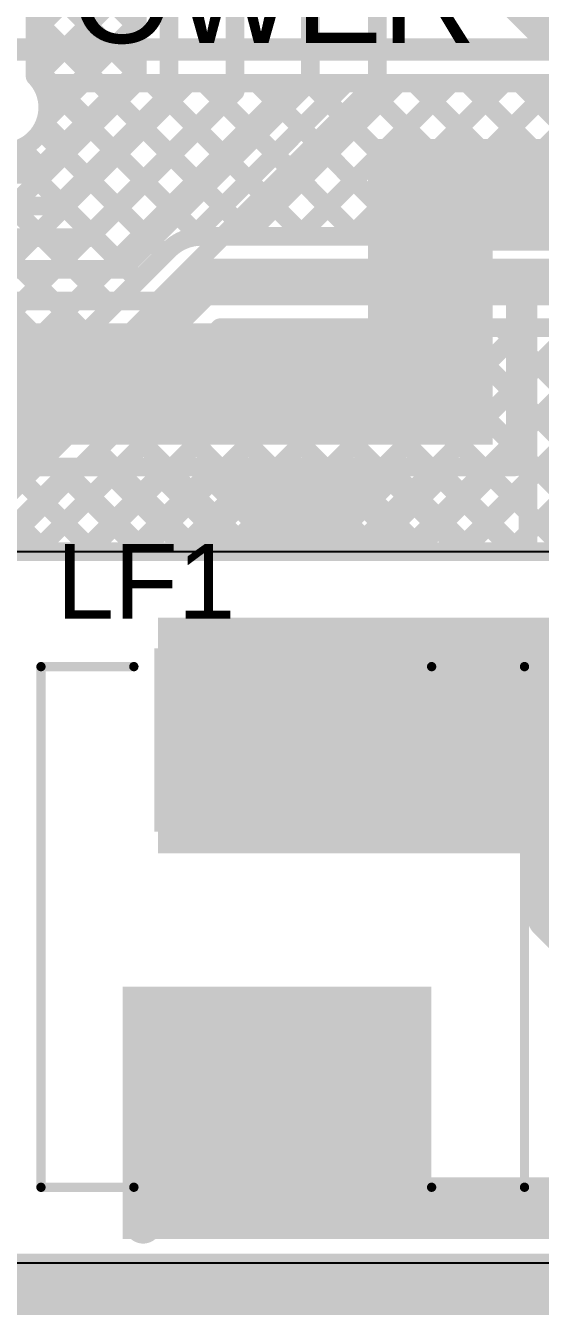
# Model space of a CAD drawing. Header units: millimetres. Extents: x -0.33 to 3.26, y -0.12 to 2.83.
# Drawn here: x 2.429 to 2.706, y 0.249 to 0.937 of the extents above; entities that cross this region are included whole.
import ezdxf

# ---------------------------------------------------------------- set-up
doc = ezdxf.new("R2010")
doc.units = ezdxf.units.MM
doc.header["$MEASUREMENT"] = 0
for name, color, linetype in [('BottomLayer', 5, 'Continuous'), ('TopLayer', 1, 'Continuous'), ('TopOverlay', 2, 'Continuous'), ('TopPaste', 8, 'Continuous'), ('TopSolder', 216, 'Continuous'), ('ViaHoleLayer', 16, 'Continuous')]:
    doc.layers.add(name, color=color, linetype=linetype)
doc.styles.add('Arial', font='', dxfattribs={"height": 0.2})
doc.styles.get('Arial').set_extended_font_data('Arial')

# ---------------------------------------------------------------- blocks, each defined once
blk = doc.blocks.new('HCM0703_3R3_R_1')
at = {"layer": 'TopLayer'}
for points in [[(-0.14567, 0.06496), (-0.05512, 0.06496), (-0.05512, -0.06496), (-0.14567, -0.06496)], [(0.05512, 0.06496), (0.14567, 0.06496), (0.14567, -0.06496), (0.05512, -0.06496)]]:
    blk.add_hatch(color=1, dxfattribs=at).paths.add_polyline_path(points)
at = {"layer": 'TopPaste'}
for points in [[(-0.14567, 0.06496), (-0.05512, 0.06496), (-0.05512, -0.06496), (-0.14567, -0.06496)], [(0.05512, 0.06496), (0.14567, 0.06496), (0.14567, -0.06496), (0.05512, -0.06496)]]:
    blk.add_hatch(color=8, dxfattribs=at).paths.add_polyline_path(points)
at = {"layer": 'TopSolder'}
for points in [[(-0.14967, 0.06896), (-0.05112, 0.06896), (-0.05112, -0.06896), (-0.14967, -0.06896)], [(0.05112, 0.06896), (0.14967, 0.06896), (0.14967, -0.06896), (0.05112, -0.06896)]]:
    blk.add_hatch(color=216, dxfattribs=at).paths.add_polyline_path(points)
at = {"layer": 'TopOverlay', "const_width": 0.005}
for points in [[(-0.13976, 0.12992), (0.13976, 0.12992)], [(-0.13976, 0.12992), (-0.13976, 0.08)], [(0.13976, 0.12992), (0.13976, 0.08)], [(-0.13976, -0.08), (-0.13976, -0.12992)], [(0.13976, -0.08), (0.13976, -0.12992)], [(-0.13976, -0.12992), (0.13976, -0.12992)]]:
    blk.add_lwpolyline(points, dxfattribs=at)
at = {"layer": 'TopOverlay'}
for points, const_width in [([(-0.14101, 0.12992, 1), (-0.13851, 0.12992, 1)], 0.0025), ([(-0.14101, 0.12992, 1), (-0.13851, 0.12992, 1)], 0.0025), ([(0.13851, 0.12992, 1), (0.14101, 0.12992, 1)], 0.0025), ([(0.13851, 0.12992, 1), (0.14101, 0.12992, 1)], 0.0025), ([(-0.155, 0.075, 1), (-0.165, 0.075, 1)], 0.01), ([(-0.1675, 0.075, 1), (-0.1625, 0.075, 1)], 0.005), ([(-0.1575, 0.075, 1), (-0.1525, 0.075, 1)], 0.005), ([(-0.14101, 0.08, 1), (-0.13851, 0.08, 1)], 0.0025), ([(0.13851, 0.08, 1), (0.14101, 0.08, 1)], 0.0025), ([(-0.14101, -0.08, 1), (-0.13851, -0.08, 1)], 0.0025), ([(0.13851, -0.08, 1), (0.14101, -0.08, 1)], 0.0025), ([(-0.14101, -0.12992, 1), (-0.13851, -0.12992, 1)], 0.0025), ([(-0.14101, -0.12992, 1), (-0.13851, -0.12992, 1)], 0.0025), ([(0.13851, -0.12992, 1), (0.14101, -0.12992, 1)], 0.0025), ([(0.13851, -0.12992, 1), (0.14101, -0.12992, 1)], 0.0025)]:
    blk.add_lwpolyline(points, format="xyb", close=True, dxfattribs=dict(at, const_width=const_width))

msp = doc.modelspace()

# ---------------------------------------------------------------- hatches: boundary and pattern name
at = {"layer": 'BottomLayer'}
msp.add_hatch(color=5, dxfattribs=at).paths.add_polyline_path([(2.592, 0.2855), (2.90406, 0.2855), (2.90406, 0.3185), (2.592, 0.3185)])
h = msp.add_hatch(color=5, dxfattribs=at)
edge = h.paths.add_edge_path()
edge.add_arc((2.61301, 0.30877), 0.01181, 0, 360)
h = msp.add_hatch(color=5, dxfattribs=at)
edge = h.paths.add_edge_path()
edge.add_arc((2.63932, 0.30877), 0.01181, 0, 360)
at = {"layer": 'TopLayer'}
for points in [[(2.613, 0.816), (2.954, 0.816), (2.954, 0.876), (2.613, 0.876)], [(2.68, 0.713), (2.68, 0.86), (2.613, 0.86), (2.613, 0.713)], [(1.527, 0.712), (2.68, 0.712), (2.68, 0.777), (1.527, 0.777)], [(2.5, 0.4925), (2.78588, 0.4925), (2.78588, 0.619), (2.5, 0.619)], [(2.481, 0.2855), (2.647, 0.2855), (2.647, 0.421), (2.481, 0.421)], [(2.44302, 0.2365), (2.95594, 0.2365), (2.95594, 0.2775), (2.44302, 0.2775)], [(2.3771, 0.09986), (2.957, 0.09986), (2.957, 0.2695), (2.3771, 0.2695)]]:
    msp.add_hatch(color=1, dxfattribs=at).paths.add_polyline_path(points)
h = msp.add_hatch(color=1, dxfattribs=at)
edge = h.paths.add_edge_path()
edge.add_arc((2.61301, 0.30877), 0.01181, 0, 360)
h = msp.add_hatch(color=1, dxfattribs=at)
edge = h.paths.add_edge_path()
edge.add_arc((2.63932, 0.30877), 0.01181, 0, 360)
at = {"layer": 'ViaHoleLayer'}
h = msp.add_hatch(color=16, dxfattribs=at)
edge = h.paths.add_edge_path()
edge.add_arc((2.61301, 0.30877), 0.00591, 0, 360)
h = msp.add_hatch(color=16, dxfattribs=at)
edge = h.paths.add_edge_path()
edge.add_arc((2.63932, 0.30877), 0.00591, 0, 360)

# ---------------------------------------------------------------- linework, layer by layer
at = {"layer": 'BottomLayer'}
for p, q in [((2.41894, 0.6545), (2.74294, 0.6545)), ((2.74294, 0.2725), (2.41894, 0.2725))]:
    msp.add_line(p, q, dxfattribs=at)
for points, const_width in [([(1.892, 0.924), (3.153, 0.924)], 0.012), ([(2.28142, 0.6995), (2.48792, 0.906)], 0.01), ([(2.30971, 0.6995), (2.51621, 0.906)], 0.01), ([(2.33799, 0.6995), (2.54449, 0.906)], 0.01), ([(2.36627, 0.6995), (2.57277, 0.906)], 0.01), ([(2.43695, 0.906), (2.80457, 0.906)], 0.01), ([(2.43981, 0.88618), (2.45964, 0.906)], 0.01), ([(2.44, 0.906), (2.52231, 0.8237)], 0.01), ([(2.46829, 0.906), (2.55057, 0.82371)], 0.01), ([(2.49657, 0.906), (2.57886, 0.82371)], 0.01), ([(2.51827, 0.82321), (2.60106, 0.906)], 0.01), ([(2.52485, 0.906), (2.60714, 0.82371)], 0.01), ([(2.54705, 0.82371), (2.62934, 0.906)], 0.01), ([(2.55314, 0.906), (2.63543, 0.82371)], 0.01), ([(2.57534, 0.82371), (2.65763, 0.906)], 0.01), ([(2.58142, 0.906), (2.66371, 0.82371)], 0.01), ([(2.60362, 0.82371), (2.68591, 0.906)], 0.01), ([(2.60971, 0.906), (2.69199, 0.82371)], 0.01), ([(2.63191, 0.82371), (2.7142, 0.906)], 0.01), ([(2.63799, 0.906), (2.72028, 0.82371)], 0.01), ([(2.66019, 0.82371), (2.74248, 0.906)], 0.01), ([(2.66628, 0.906), (2.74856, 0.82371)], 0.01), ([(2.68848, 0.82371), (2.77076, 0.906)], 0.01), ([(2.69456, 0.906), (2.77685, 0.82371)], 0.01), ([(2.43725, 0.88047), (2.50353, 0.81418)], 0.01), ([(2.42005, 0.86938), (2.48939, 0.80004)], 0.01), ([(2.40713, 0.85402), (2.47525, 0.7859)], 0.01), ([(2.39112, 0.84175), (2.46111, 0.77176)], 0.01), ([(2.37552, 0.82906), (2.44697, 0.75761)], 0.01), ([(2.52321, 0.82371), (3.046, 0.82371)], 0.01), ([(2.36138, 0.81492), (2.43282, 0.74347)], 0.01), ([(2.38885, 0.6995), (2.50586, 0.81651)], 0.01), ([(2.399, 0.675), (2.52321, 0.79921)], 0.025), ([(2.52321, 0.79921), (3.068, 0.79921)], 0.025), ([(2.41635, 0.6577), (2.53336, 0.77471)], 0.01), ([(2.43441, 0.6545), (2.55462, 0.77471)], 0.01), ([(2.4627, 0.6545), (2.58291, 0.77471)], 0.01), ([(2.49098, 0.6545), (2.61119, 0.77471)], 0.01), ([(2.51926, 0.6545), (2.63948, 0.77471)], 0.01), ([(2.53336, 0.77471), (3.0435, 0.77471)], 0.01), ([(2.543, 0.77471), (2.66322, 0.6545)], 0.01), ([(2.54755, 0.6545), (2.66776, 0.77471)], 0.01), ([(2.57129, 0.77471), (2.6915, 0.6545)], 0.01), ([(2.57583, 0.6545), (2.69604, 0.77471)], 0.01), ([(2.59957, 0.77471), (2.71979, 0.6545)], 0.01), ([(2.60412, 0.6545), (2.72433, 0.77471)], 0.01), ([(2.62786, 0.77471), (2.95307, 0.4495)], 0.01), ([(2.6324, 0.6545), (2.75261, 0.77471)], 0.01), ([(2.65614, 0.77471), (2.98135, 0.4495)], 0.01), ([(2.66069, 0.6545), (2.7809, 0.77471)], 0.01), ([(2.68443, 0.77471), (3.00964, 0.4495)], 0.01), ([(2.68897, 0.6545), (2.80918, 0.77471)], 0.01), ([(2.52404, 0.76539), (2.63493, 0.6545)], 0.01), ([(2.5099, 0.75125), (2.60665, 0.6545)], 0.01), ([(2.49576, 0.73711), (2.57836, 0.6545)], 0.01), ([(2.48161, 0.72297), (2.55008, 0.6545)], 0.01), ([(2.46747, 0.70882), (2.5218, 0.6545)], 0.01), ([(2.45333, 0.69468), (2.49351, 0.6545)], 0.01), ([(2.43919, 0.68054), (2.46523, 0.6545)], 0.01), ([(2.42505, 0.6664), (2.43695, 0.6545)], 0.01), ([(2.41894, 0.6545), (2.74294, 0.6545)], 0.01), ([(2.71094, 0.4585), (2.71094, 0.5865)], 0.025), ([(2.71094, 0.4585), (2.74444, 0.425)], 0.025), ([(2.41894, 0.2725), (2.74294, 0.2725)], 0.01), ([(2.42297, 0.2725), (2.43529, 0.26018)], 0.01), ([(2.43607, 0.26018), (2.44839, 0.2725)], 0.01), ([(2.45125, 0.2725), (2.46357, 0.26018)], 0.01), ([(2.46436, 0.26018), (2.47668, 0.2725)], 0.01), ([(2.47953, 0.2725), (2.49185, 0.26018)], 0.01), ([(2.49264, 0.26018), (2.50496, 0.2725)], 0.01), ([(2.50782, 0.2725), (2.52014, 0.26018)], 0.01), ([(2.52092, 0.26018), (2.53324, 0.2725)], 0.01), ([(2.5361, 0.2725), (2.54842, 0.26018)], 0.01), ([(2.54921, 0.26018), (2.56153, 0.2725)], 0.01), ([(2.56439, 0.2725), (2.57671, 0.26018)], 0.01), ([(2.57749, 0.26018), (2.58981, 0.2725)], 0.01), ([(2.59267, 0.2725), (2.60499, 0.26018)], 0.01), ([(2.60578, 0.26018), (2.6181, 0.2725)], 0.01), ([(2.62096, 0.2725), (2.63328, 0.26018)], 0.01), ([(2.63406, 0.26018), (2.64638, 0.2725)], 0.01), ([(2.64924, 0.2725), (2.66156, 0.26018)], 0.01), ([(2.66235, 0.26018), (2.67467, 0.2725)], 0.01), ([(2.67753, 0.2725), (2.68984, 0.26018)], 0.01), ([(2.69063, 0.26018), (2.70295, 0.2725)], 0.01), ([(2.70581, 0.2725), (2.71813, 0.26018)], 0.01), ([(1.36347, 0.26018), (3.01755, 0.26018)], 0.01)]:
    msp.add_lwpolyline(points, dxfattribs=dict(at, const_width=const_width))
for points, const_width in [([(2.43445, 0.906, 1), (2.43945, 0.906, 1)], 0.005), ([(2.43445, 0.906, 1), (2.43945, 0.906, 1)], 0.005), ([(2.4375, 0.906, 1), (2.4425, 0.906, 1)], 0.005), ([(2.45714, 0.906, 1), (2.46214, 0.906, 1)], 0.005), ([(2.46579, 0.906, 1), (2.47079, 0.906, 1)], 0.005), ([(2.48542, 0.906, 1), (2.49042, 0.906, 1)], 0.005), ([(2.49407, 0.906, 1), (2.49907, 0.906, 1)], 0.005), ([(2.51371, 0.906, 1), (2.51871, 0.906, 1)], 0.005), ([(2.52235, 0.906, 1), (2.52735, 0.906, 1)], 0.005), ([(2.54199, 0.906, 1), (2.54699, 0.906, 1)], 0.005), ([(2.55064, 0.906, 1), (2.55564, 0.906, 1)], 0.005), ([(2.57027, 0.906, 1), (2.57527, 0.906, 1)], 0.005), ([(2.57892, 0.906, 1), (2.58392, 0.906, 1)], 0.005), ([(2.59856, 0.906, 1), (2.60356, 0.906, 1)], 0.005), ([(2.60721, 0.906, 1), (2.61221, 0.906, 1)], 0.005), ([(2.62684, 0.906, 1), (2.63184, 0.906, 1)], 0.005), ([(2.63549, 0.906, 1), (2.64049, 0.906, 1)], 0.005), ([(2.65513, 0.906, 1), (2.66013, 0.906, 1)], 0.005), ([(2.66378, 0.906, 1), (2.66878, 0.906, 1)], 0.005), ([(2.68341, 0.906, 1), (2.68841, 0.906, 1)], 0.005), ([(2.69206, 0.906, 1), (2.69706, 0.906, 1)], 0.005), ([(2.43831, 0.893, 1), (2.44331, 0.893, 1)], 0.005), ([(2.43831, 0.893, 1), (2.44331, 0.893, 1)], 0.005), ([(2.43731, 0.88618, 1), (2.44231, 0.88618, 1)], 0.005), ([(2.43475, 0.88047, 1), (2.43975, 0.88047, 1)], 0.005), ([(2.51577, 0.82321, 1), (2.52077, 0.82321, 1)], 0.005), ([(2.51981, 0.8237, 1), (2.52481, 0.8237, 1)], 0.005), ([(2.52071, 0.82371, 1), (2.52571, 0.82371, 1)], 0.005), ([(2.52071, 0.82371, 1), (2.52571, 0.82371, 1)], 0.005), ([(2.52071, 0.82371, 1), (2.52571, 0.82371, 1)], 0.005), ([(2.54455, 0.82371, 1), (2.54955, 0.82371, 1)], 0.005), ([(2.54807, 0.82371, 1), (2.55307, 0.82371, 1)], 0.005), ([(2.57284, 0.82371, 1), (2.57784, 0.82371, 1)], 0.005), ([(2.57636, 0.82371, 1), (2.58136, 0.82371, 1)], 0.005), ([(2.60112, 0.82371, 1), (2.60612, 0.82371, 1)], 0.005), ([(2.60464, 0.82371, 1), (2.60964, 0.82371, 1)], 0.005), ([(2.62941, 0.82371, 1), (2.63441, 0.82371, 1)], 0.005), ([(2.63293, 0.82371, 1), (2.63793, 0.82371, 1)], 0.005), ([(2.65769, 0.82371, 1), (2.66269, 0.82371, 1)], 0.005), ([(2.66121, 0.82371, 1), (2.66621, 0.82371, 1)], 0.005), ([(2.68598, 0.82371, 1), (2.69098, 0.82371, 1)], 0.005), ([(2.68949, 0.82371, 1), (2.69449, 0.82371, 1)], 0.005), ([(2.50103, 0.81418, 1), (2.50603, 0.81418, 1)], 0.005), ([(2.50336, 0.81651, 1), (2.50836, 0.81651, 1)], 0.005), ([(2.50336, 0.81651, 1), (2.50836, 0.81651, 1)], 0.005), ([(2.50339, 0.81654, 1), (2.50839, 0.81654, 1)], 0.005), ([(2.51696, 0.79921, 1), (2.52946, 0.79921, 1)], 0.0125), ([(2.51696, 0.79921, 1), (2.52946, 0.79921, 1)], 0.0125), ([(2.48689, 0.80004, 1), (2.49189, 0.80004, 1)], 0.005), ([(2.47275, 0.7859, 1), (2.47775, 0.7859, 1)], 0.005), ([(2.53086, 0.77471, 1), (2.53586, 0.77471, 1)], 0.005), ([(2.53086, 0.77471, 1), (2.53586, 0.77471, 1)], 0.005), ([(2.5405, 0.77471, 1), (2.5455, 0.77471, 1)], 0.005), ([(2.55212, 0.77471, 1), (2.55712, 0.77471, 1)], 0.005), ([(2.56879, 0.77471, 1), (2.57379, 0.77471, 1)], 0.005), ([(2.58041, 0.77471, 1), (2.58541, 0.77471, 1)], 0.005), ([(2.59707, 0.77471, 1), (2.60207, 0.77471, 1)], 0.005), ([(2.60869, 0.77471, 1), (2.61369, 0.77471, 1)], 0.005), ([(2.62536, 0.77471, 1), (2.63036, 0.77471, 1)], 0.005), ([(2.63698, 0.77471, 1), (2.64198, 0.77471, 1)], 0.005), ([(2.65364, 0.77471, 1), (2.65864, 0.77471, 1)], 0.005), ([(2.66526, 0.77471, 1), (2.67026, 0.77471, 1)], 0.005), ([(2.68193, 0.77471, 1), (2.68693, 0.77471, 1)], 0.005), ([(2.69354, 0.77471, 1), (2.69855, 0.77471, 1)], 0.005), ([(2.45861, 0.77176, 1), (2.46361, 0.77176, 1)], 0.005), ([(2.52154, 0.76539, 1), (2.52654, 0.76539, 1)], 0.005), ([(2.44447, 0.75761, 1), (2.44947, 0.75761, 1)], 0.005), ([(2.5074, 0.75125, 1), (2.5124, 0.75125, 1)], 0.005), ([(2.43032, 0.74347, 1), (2.43532, 0.74347, 1)], 0.005), ([(2.49326, 0.73711, 1), (2.49826, 0.73711, 1)], 0.005), ([(2.47911, 0.72297, 1), (2.48411, 0.72297, 1)], 0.005), ([(2.46497, 0.70882, 1), (2.46997, 0.70882, 1)], 0.005), ([(2.45083, 0.69468, 1), (2.45583, 0.69468, 1)], 0.005), ([(2.43669, 0.68054, 1), (2.44169, 0.68054, 1)], 0.005), ([(2.42255, 0.6664, 1), (2.42755, 0.6664, 1)], 0.005), ([(2.43191, 0.6545, 1), (2.43691, 0.6545, 1)], 0.005), ([(2.43445, 0.6545, 1), (2.43945, 0.6545, 1)], 0.005), ([(2.4602, 0.6545, 1), (2.4652, 0.6545, 1)], 0.005), ([(2.46273, 0.6545, 1), (2.46773, 0.6545, 1)], 0.005), ([(2.48848, 0.6545, 1), (2.49348, 0.6545, 1)], 0.005), ([(2.49101, 0.6545, 1), (2.49601, 0.6545, 1)], 0.005), ([(2.51676, 0.6545, 1), (2.52176, 0.6545, 1)], 0.005), ([(2.5193, 0.6545, 1), (2.5243, 0.6545, 1)], 0.005), ([(2.54505, 0.6545, 1), (2.55005, 0.6545, 1)], 0.005), ([(2.54758, 0.6545, 1), (2.55258, 0.6545, 1)], 0.005), ([(2.57333, 0.6545, 1), (2.57833, 0.6545, 1)], 0.005), ([(2.57586, 0.6545, 1), (2.58086, 0.6545, 1)], 0.005), ([(2.60162, 0.6545, 1), (2.60662, 0.6545, 1)], 0.005), ([(2.60415, 0.6545, 1), (2.60915, 0.6545, 1)], 0.005), ([(2.6299, 0.6545, 1), (2.6349, 0.6545, 1)], 0.005), ([(2.63243, 0.6545, 1), (2.63743, 0.6545, 1)], 0.005), ([(2.65819, 0.6545, 1), (2.66319, 0.6545, 1)], 0.005), ([(2.66072, 0.6545, 1), (2.66572, 0.6545, 1)], 0.005), ([(2.68647, 0.6545, 1), (2.69147, 0.6545, 1)], 0.005), ([(2.689, 0.6545, 1), (2.694, 0.6545, 1)], 0.005), ([(2.70469, 0.5865, 1), (2.71719, 0.5865, 1)], 0.0125), ([(2.70469, 0.4585, 1), (2.71719, 0.4585, 1)], 0.0125), ([(2.70469, 0.4585, 1), (2.71719, 0.4585, 1)], 0.0125), ([(2.44589, 0.2725, 1), (2.45089, 0.2725, 1)], 0.005), ([(2.44875, 0.2725, 1), (2.45375, 0.2725, 1)], 0.005), ([(2.47418, 0.2725, 1), (2.47918, 0.2725, 1)], 0.005), ([(2.47703, 0.2725, 1), (2.48203, 0.2725, 1)], 0.005), ([(2.50246, 0.2725, 1), (2.50746, 0.2725, 1)], 0.005), ([(2.50532, 0.2725, 1), (2.51032, 0.2725, 1)], 0.005), ([(2.53074, 0.2725, 1), (2.53574, 0.2725, 1)], 0.005), ([(2.5336, 0.2725, 1), (2.5386, 0.2725, 1)], 0.005), ([(2.55903, 0.2725, 1), (2.56403, 0.2725, 1)], 0.005), ([(2.56189, 0.2725, 1), (2.56689, 0.2725, 1)], 0.005), ([(2.58731, 0.2725, 1), (2.59231, 0.2725, 1)], 0.005), ([(2.59017, 0.2725, 1), (2.59517, 0.2725, 1)], 0.005), ([(2.6156, 0.2725, 1), (2.6206, 0.2725, 1)], 0.005), ([(2.61846, 0.2725, 1), (2.62346, 0.2725, 1)], 0.005), ([(2.64388, 0.2725, 1), (2.64888, 0.2725, 1)], 0.005), ([(2.64674, 0.2725, 1), (2.65174, 0.2725, 1)], 0.005), ([(2.67217, 0.2725, 1), (2.67717, 0.2725, 1)], 0.005), ([(2.67503, 0.2725, 1), (2.68003, 0.2725, 1)], 0.005), ([(2.70045, 0.2725, 1), (2.70545, 0.2725, 1)], 0.005), ([(2.70331, 0.2725, 1), (2.70831, 0.2725, 1)], 0.005), ([(2.43279, 0.26018, 1), (2.43779, 0.26018, 1)], 0.005), ([(2.43357, 0.26018, 1), (2.43857, 0.26018, 1)], 0.005), ([(2.46107, 0.26018, 1), (2.46607, 0.26018, 1)], 0.005), ([(2.46186, 0.26018, 1), (2.46686, 0.26018, 1)], 0.005), ([(2.48935, 0.26018, 1), (2.49435, 0.26018, 1)], 0.005), ([(2.49014, 0.26018, 1), (2.49514, 0.26018, 1)], 0.005), ([(2.51764, 0.26018, 1), (2.52264, 0.26018, 1)], 0.005), ([(2.51842, 0.26018, 1), (2.52342, 0.26018, 1)], 0.005), ([(2.54592, 0.26018, 1), (2.55092, 0.26018, 1)], 0.005), ([(2.54671, 0.26018, 1), (2.55171, 0.26018, 1)], 0.005), ([(2.57421, 0.26018, 1), (2.57921, 0.26018, 1)], 0.005), ([(2.57499, 0.26018, 1), (2.57999, 0.26018, 1)], 0.005), ([(2.60249, 0.26018, 1), (2.60749, 0.26018, 1)], 0.005), ([(2.60328, 0.26018, 1), (2.60828, 0.26018, 1)], 0.005), ([(2.63078, 0.26018, 1), (2.63578, 0.26018, 1)], 0.005), ([(2.63156, 0.26018, 1), (2.63656, 0.26018, 1)], 0.005), ([(2.65906, 0.26018, 1), (2.66406, 0.26018, 1)], 0.005), ([(2.65985, 0.26018, 1), (2.66485, 0.26018, 1)], 0.005), ([(2.68734, 0.26018, 1), (2.69234, 0.26018, 1)], 0.005), ([(2.68813, 0.26018, 1), (2.69313, 0.26018, 1)], 0.005)]:
    msp.add_lwpolyline(points, format="xyb", close=True, dxfattribs=dict(at, const_width=const_width))
at = {"layer": 'BottomLayer', "const_width": 0.01}
for points in [[(2.43695, 0.906, -0.145397), (2.44081, 0.893)], [(2.44081, 0.893, -0.516221), (2.40916, 0.87052)], [(2.50586, 0.81651, -0.199267), (2.52321, 0.82371)], [(2.50589, 0.81654, -0.198912), (2.52321, 0.82371)]]:
    msp.add_lwpolyline(points, format="xyb", dxfattribs=at)
at = {"layer": 'TopLayer'}
for p, q in [((2.41894, 0.6545), (2.74294, 0.6545)), ((2.74294, 0.2725), (2.41894, 0.2725))]:
    msp.add_line(p, q, dxfattribs=at)
for points, const_width in [([(2.434, 0.90967), (2.434, 1.25485)], 0.01), ([(2.629, 1.014), (2.745, 0.898)], 0.02), ([(2.434, 0.9912), (2.489, 0.9362)], 0.01), ([(2.434, 0.93411), (2.4822, 0.98231)], 0.01), ([(2.506, 0.9), (2.506, 0.9815)], 0.01), ([(2.5415, 0.9015), (2.5415, 0.9815)], 0.01), ([(2.582, 0.907), (2.582, 0.9815)], 0.01), ([(2.434, 0.96574), (2.489, 0.91074)], 0.01), ([(2.489, 0.90704), (2.489, 0.96483)], 0.01), ([(2.4345, 0.90915), (2.489, 0.96365)], 0.01), ([(2.618, 0.907), (2.618, 0.952)], 0.01), ([(2.434, 0.94029), (2.47812, 0.89616)], 0.01), ([(2.44059, 0.88979), (2.489, 0.9382)], 0.01), ([(2.43326, 0.857), (2.489, 0.91274)], 0.01), ([(2.434, 0.91483), (2.46539, 0.88344)], 0.01), ([(2.43896, 0.857), (2.489, 0.90704)], 0.01), ([(2.481, 0.806), (2.582, 0.907)], 0.01), ([(2.5, 0.789), (2.618, 0.907)], 0.01), ([(2.446, 0.84), (2.506, 0.9)], 0.01), ([(2.463, 0.823), (2.5415, 0.9015)], 0.01), ([(2.43914, 0.88423), (2.45267, 0.87071)], 0.01), ([(2.42667, 0.87124), (2.43994, 0.85798)], 0.01), ([(2.40843, 0.857), (2.43896, 0.857)], 0.01), ([(1.737, 0.84), (2.446, 0.84)], 0.01), ([(1.57873, 0.823), (2.463, 0.823)], 0.01), ([(1.566, 0.806), (2.481, 0.806)], 0.01), ([(2.692, 0.804), (2.69894, 0.804)], 0.01), ([(2.692, 0.789), (2.692, 0.804)], 0.01), ([(2.69894, 0.6545), (2.69894, 0.804)], 0.01), ([(1.55503, 0.789), (2.5, 0.789)], 0.01), ([(2.692, 0.78482), (2.69894, 0.79176)], 0.01), ([(2.692, 0.701), (2.692, 0.789)], 0.01), ([(2.692, 0.701), (2.692, 0.789)], 0.01), ([(2.692, 0.78411), (2.69894, 0.77717)], 0.01), ([(2.692, 0.75936), (2.69894, 0.7663)], 0.01), ([(2.692, 0.75865), (2.69894, 0.75171)], 0.01), ([(2.692, 0.7339), (2.69894, 0.74085)], 0.01), ([(2.692, 0.7332), (2.69894, 0.72625)], 0.01), ([(2.692, 0.70845), (2.69894, 0.71539)], 0.01), ([(2.692, 0.70774), (2.69894, 0.7008)], 0.01), ([(2.367, 0.7), (2.692, 0.7)], 0.01), ([(2.36731, 0.63831), (2.42899, 0.7)], 0.01), ([(2.36731, 0.61286), (2.45445, 0.7)], 0.01), ([(2.39427, 0.7), (2.43977, 0.6545)], 0.01), ([(2.41972, 0.7), (2.46522, 0.6545)], 0.01), ([(2.41973, 0.7), (2.46523, 0.6545)], 0.01), ([(2.43441, 0.6545), (2.47991, 0.7)], 0.01), ([(2.44518, 0.7), (2.49068, 0.6545)], 0.01), ([(2.45986, 0.6545), (2.50536, 0.7)], 0.01), ([(2.47064, 0.7), (2.51614, 0.6545)], 0.01), ([(2.48532, 0.6545), (2.53082, 0.7)], 0.01), ([(2.49609, 0.7), (2.54159, 0.6545)], 0.01), ([(2.51077, 0.6545), (2.55627, 0.7)], 0.01), ([(2.52155, 0.7), (2.56705, 0.6545)], 0.01), ([(2.53623, 0.6545), (2.58173, 0.7)], 0.01), ([(2.54701, 0.7), (2.59251, 0.6545)], 0.01), ([(2.56168, 0.6545), (2.60718, 0.7)], 0.01), ([(2.57246, 0.7), (2.61796, 0.6545)], 0.01), ([(2.58714, 0.6545), (2.63264, 0.7)], 0.01), ([(2.59792, 0.7), (2.64342, 0.6545)], 0.01), ([(2.6126, 0.6545), (2.6581, 0.7)], 0.01), ([(2.62337, 0.7), (2.66887, 0.6545)], 0.01), ([(2.63805, 0.6545), (2.68355, 0.7)], 0.01), ([(2.64883, 0.7), (2.69433, 0.6545)], 0.01), ([(2.67429, 0.7), (2.69894, 0.67534)], 0.01), ([(2.66351, 0.6545), (2.69894, 0.68993)], 0.01), ([(2.68896, 0.6545), (2.69894, 0.66448)], 0.01), ([(2.41894, 0.6545), (2.69894, 0.6545)], 0.01)]:
    msp.add_lwpolyline(points, dxfattribs=dict(at, const_width=const_width))
at = {"layer": 'TopLayer', "const_width": 0.005}
for points in [[(2.4315, 0.94029, 1), (2.4365, 0.94029, 1)], [(2.4865, 0.9382, 1), (2.4915, 0.9382, 1)], [(2.4315, 0.93411, 1), (2.4365, 0.93411, 1)], [(2.4865, 0.9362, 1), (2.4915, 0.9362, 1)], [(2.4315, 0.91483, 1), (2.4365, 0.91483, 1)], [(2.4315, 0.90967, 1), (2.4365, 0.90967, 1)], [(2.4315, 0.90967, 1), (2.4365, 0.90967, 1)], [(2.4865, 0.91274, 1), (2.4915, 0.91274, 1)], [(2.4865, 0.91074, 1), (2.4915, 0.91074, 1)], [(2.432, 0.90915, 1), (2.437, 0.90915, 1)], [(2.4865, 0.90704, 1), (2.4915, 0.90704, 1)], [(2.4865, 0.90704, 1), (2.4915, 0.90704, 1)], [(2.5795, 0.907, 1), (2.5845, 0.907, 1)], [(2.5795, 0.907, 1), (2.5845, 0.907, 1)], [(2.6155, 0.907, 1), (2.6205, 0.907, 1)], [(2.6155, 0.907, 1), (2.6205, 0.907, 1)], [(2.47562, 0.89616, 1), (2.48062, 0.89616, 1)], [(2.5035, 0.9, 1), (2.5085, 0.9, 1)], [(2.5035, 0.9, 1), (2.5085, 0.9, 1)], [(2.539, 0.9015, 1), (2.544, 0.9015, 1)], [(2.539, 0.9015, 1), (2.544, 0.9015, 1)], [(2.43809, 0.88979, 1), (2.44309, 0.88979, 1)], [(2.43831, 0.893, 1), (2.44331, 0.893, 1)], [(2.43831, 0.893, 1), (2.44331, 0.893, 1)], [(2.43664, 0.88423, 1), (2.44164, 0.88423, 1)], [(2.46289, 0.88344, 1), (2.46789, 0.88344, 1)], [(2.42417, 0.87124, 1), (2.42917, 0.87124, 1)], [(2.45017, 0.87071, 1), (2.45517, 0.87071, 1)], [(2.43076, 0.857, 1), (2.43576, 0.857, 1)], [(2.43646, 0.857, 1), (2.44146, 0.857, 1)], [(2.43646, 0.857, 1), (2.44146, 0.857, 1)], [(2.43744, 0.85798, 1), (2.44244, 0.85798, 1)], [(2.4435, 0.84, 1), (2.4485, 0.84, 1)], [(2.4435, 0.84, 1), (2.4485, 0.84, 1)], [(2.4605, 0.823, 1), (2.4655, 0.823, 1)], [(2.4605, 0.823, 1), (2.4655, 0.823, 1)], [(2.4785, 0.806, 1), (2.4835, 0.806, 1)], [(2.4785, 0.806, 1), (2.4835, 0.806, 1)], [(2.6895, 0.804, 1), (2.6945, 0.804, 1)], [(2.6895, 0.804, 1), (2.6945, 0.804, 1)], [(2.69644, 0.804, 1), (2.70144, 0.804, 1)], [(2.69644, 0.804, 1), (2.70144, 0.804, 1)], [(2.4975, 0.789, 1), (2.5025, 0.789, 1)], [(2.4975, 0.789, 1), (2.5025, 0.789, 1)], [(2.6895, 0.789, 1), (2.6945, 0.789, 1)], [(2.6895, 0.789, 1), (2.6945, 0.789, 1)], [(2.6895, 0.789, 1), (2.6945, 0.789, 1)], [(2.69644, 0.79176, 1), (2.70144, 0.79176, 1)], [(2.6895, 0.78482, 1), (2.6945, 0.78482, 1)], [(2.6895, 0.78411, 1), (2.6945, 0.78411, 1)], [(2.69644, 0.77717, 1), (2.70144, 0.77717, 1)], [(2.69644, 0.7663, 1), (2.70144, 0.7663, 1)], [(2.6895, 0.75936, 1), (2.6945, 0.75936, 1)], [(2.6895, 0.75865, 1), (2.6945, 0.75865, 1)], [(2.69644, 0.75171, 1), (2.70144, 0.75171, 1)], [(2.69644, 0.74085, 1), (2.70144, 0.74085, 1)], [(2.6895, 0.7339, 1), (2.6945, 0.7339, 1)], [(2.6895, 0.7332, 1), (2.6945, 0.7332, 1)], [(2.69644, 0.72625, 1), (2.70144, 0.72625, 1)], [(2.69644, 0.71539, 1), (2.70144, 0.71539, 1)], [(2.6895, 0.70845, 1), (2.6945, 0.70845, 1)], [(2.6895, 0.70774, 1), (2.6945, 0.70774, 1)], [(2.42649, 0.7, 1), (2.43149, 0.7, 1)], [(2.44268, 0.7, 1), (2.44768, 0.7, 1)], [(2.45195, 0.7, 1), (2.45695, 0.7, 1)], [(2.46814, 0.7, 1), (2.47314, 0.7, 1)], [(2.47741, 0.7, 1), (2.48241, 0.7, 1)], [(2.49359, 0.7, 1), (2.49859, 0.7, 1)], [(2.50286, 0.7, 1), (2.50786, 0.7, 1)], [(2.51905, 0.7, 1), (2.52405, 0.7, 1)], [(2.52832, 0.7, 1), (2.53332, 0.7, 1)], [(2.54451, 0.7, 1), (2.54951, 0.7, 1)], [(2.55377, 0.7, 1), (2.55877, 0.7, 1)], [(2.56996, 0.7, 1), (2.57496, 0.7, 1)], [(2.57923, 0.7, 1), (2.58423, 0.7, 1)], [(2.59542, 0.7, 1), (2.60042, 0.7, 1)], [(2.60468, 0.7, 1), (2.60968, 0.7, 1)], [(2.62087, 0.7, 1), (2.62587, 0.7, 1)], [(2.63014, 0.7, 1), (2.63514, 0.7, 1)], [(2.64633, 0.7, 1), (2.65133, 0.7, 1)], [(2.6556, 0.7, 1), (2.6606, 0.7, 1)], [(2.67179, 0.7, 1), (2.67679, 0.7, 1)], [(2.68105, 0.7, 1), (2.68605, 0.7, 1)], [(2.6895, 0.701, 1), (2.6945, 0.701, 1)], [(2.6895, 0.701, 1), (2.6945, 0.701, 1)], [(2.6895, 0.7, 1), (2.6945, 0.7, 1)], [(2.69644, 0.7008, 1), (2.70144, 0.7008, 1)], [(2.69644, 0.68993, 1), (2.70144, 0.68993, 1)], [(2.69644, 0.67534, 1), (2.70144, 0.67534, 1)], [(2.69644, 0.66448, 1), (2.70144, 0.66448, 1)], [(2.43191, 0.6545, 1), (2.43691, 0.6545, 1)], [(2.43727, 0.6545, 1), (2.44227, 0.6545, 1)], [(2.45736, 0.6545, 1), (2.46236, 0.6545, 1)], [(2.46272, 0.6545, 1), (2.46772, 0.6545, 1)], [(2.46273, 0.6545, 1), (2.46773, 0.6545, 1)], [(2.48282, 0.6545, 1), (2.48782, 0.6545, 1)], [(2.48818, 0.6545, 1), (2.49318, 0.6545, 1)], [(2.50827, 0.6545, 1), (2.51327, 0.6545, 1)], [(2.51364, 0.6545, 1), (2.51864, 0.6545, 1)], [(2.53373, 0.6545, 1), (2.53873, 0.6545, 1)], [(2.53909, 0.6545, 1), (2.54409, 0.6545, 1)], [(2.55918, 0.6545, 1), (2.56418, 0.6545, 1)], [(2.56455, 0.6545, 1), (2.56955, 0.6545, 1)], [(2.58464, 0.6545, 1), (2.58964, 0.6545, 1)], [(2.59001, 0.6545, 1), (2.59501, 0.6545, 1)], [(2.6101, 0.6545, 1), (2.6151, 0.6545, 1)], [(2.61546, 0.6545, 1), (2.62046, 0.6545, 1)], [(2.63555, 0.6545, 1), (2.64055, 0.6545, 1)], [(2.64092, 0.6545, 1), (2.64592, 0.6545, 1)], [(2.66101, 0.6545, 1), (2.66601, 0.6545, 1)], [(2.66637, 0.6545, 1), (2.67137, 0.6545, 1)], [(2.68646, 0.6545, 1), (2.69146, 0.6545, 1)], [(2.69183, 0.6545, 1), (2.69683, 0.6545, 1)], [(2.69644, 0.6545, 1), (2.70144, 0.6545, 1)], [(2.69644, 0.6545, 1), (2.70144, 0.6545, 1)]]:
    msp.add_lwpolyline(points, format="xyb", close=True, dxfattribs=at)
at = {"layer": 'TopLayer', "const_width": 0.01}
for points in [[(2.434, 0.90967, -0.196384), (2.44081, 0.893)], [(2.44081, 0.893, -0.516221), (2.40916, 0.87052)]]:
    msp.add_lwpolyline(points, format="xyb", dxfattribs=at)

# ---------------------------------------------------------------- block references
at = {"rotation": 90}
msp.add_blockref('HCM0703_3R3_R_1', (2.5671, 0.453), dxfattribs=at)

# ---------------------------------------------------------------- texts
at = {"layer": 'TopOverlay', "style": 'Arial'}
msp.add_text('POWER', height=0.05, rotation=360, dxfattribs=at).set_placement((2.407, 0.92759))
msp.add_text('LF1', height=0.04, dxfattribs=at).set_placement((2.44545, 0.61851))

doc.saveas('drawing.dxf')
